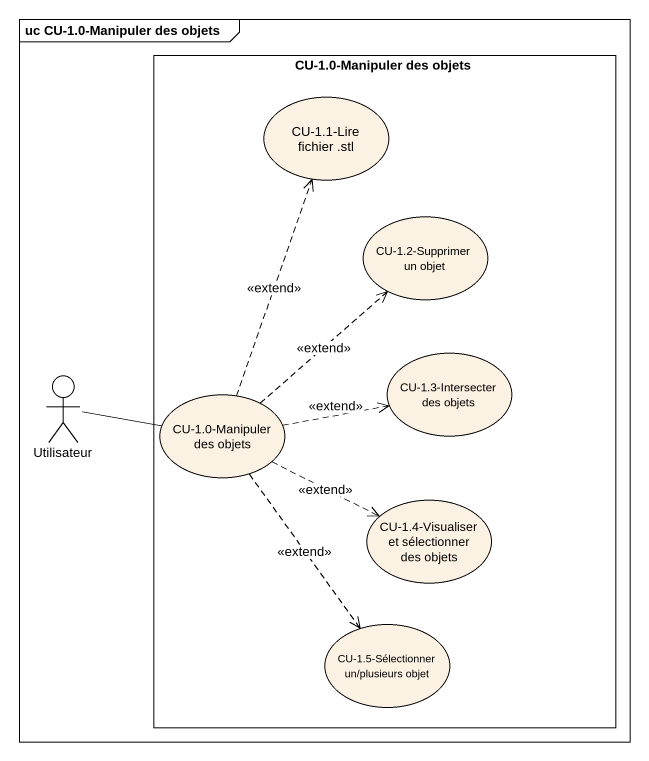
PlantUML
@startuml
mainframe uc CU-1.0-Manipuler des objets
rectangle "CU-1.0-Manipuler des objets" as CU_1_0_Manipuler_des_objets {
  usecase "CU-1.1-Lire fichier .stl" as CU_1_1_Lire_fichier_stl
  usecase "CU-1.2-Supprimer un objet" as CU_1_2_Supprimer_un_objet
  usecase "CU-1.0-Manipuler des objets" as CU_1_0_Manipuler_des_objets_2
  usecase "CU-1.3-Intersecter des objets" as CU_1_3_Intersecter_des
  usecase "CU-1.4-Visualiser et sélectionner des objets" as CU_1_4_Visualiser_et
  usecase "CU-1.5-Sélectionner un/plusieurs objet" as CU_1_5_Sélectionner_un
}
actor Utilisateur
Utilisateur -right- CU_1_0_Manipuler_des_objets_2
CU_1_0_Manipuler_des_objets_2 .up.> CU_1_1_Lire_fichier_stl : <<extend>>
CU_1_0_Manipuler_des_objets_2 .up.> CU_1_2_Supprimer_un_objet : <<extend>>
CU_1_0_Manipuler_des_objets_2 .right.> CU_1_3_Intersecter_des : <<extend>>
CU_1_0_Manipuler_des_objets_2 .right.> CU_1_4_Visualiser_et : <<extend>>
CU_1_0_Manipuler_des_objets_2 ..> CU_1_5_Sélectionner_un : <<extend>>
@enduml
